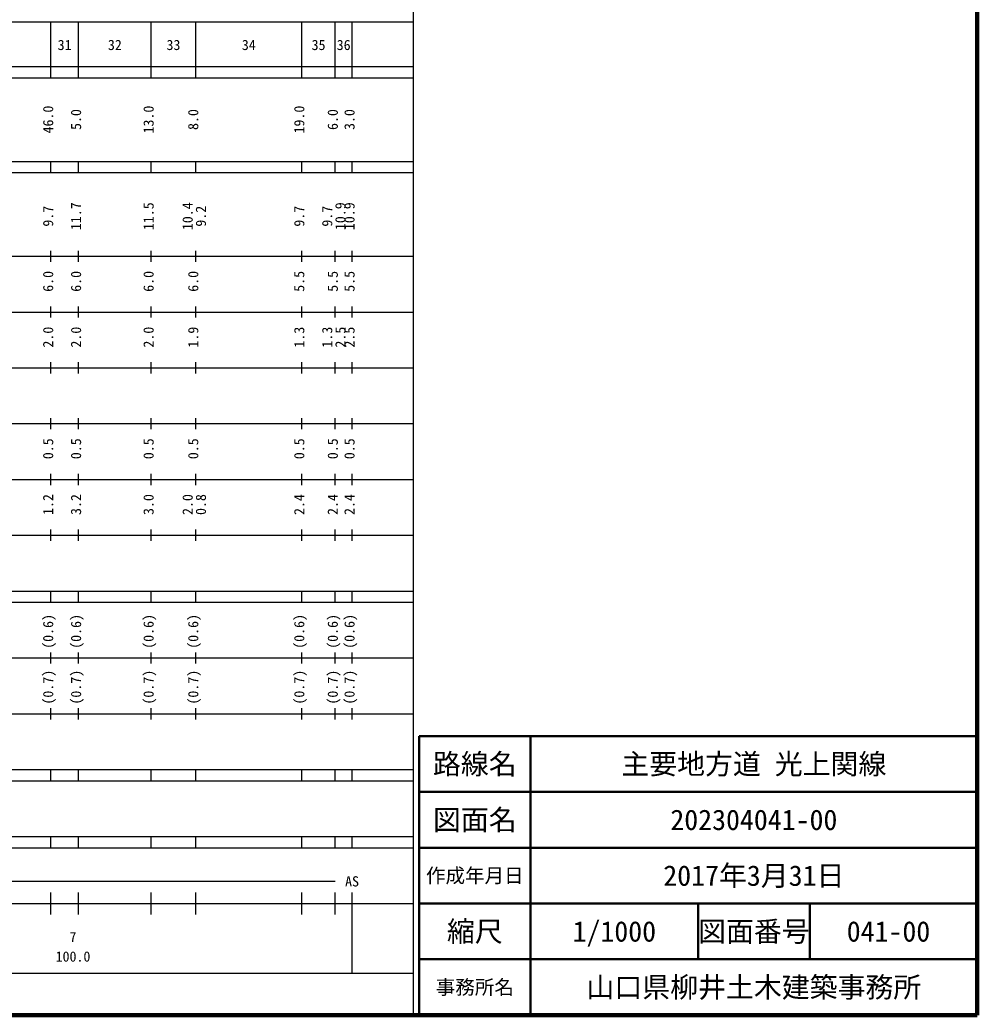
# Model space of a CAD drawing. Units: millimetres on the paper, enlarged 1000 times. Extents: x 40000 to 680000, y 20000 to 380000.
# Drawn here: x 508485 to 680000, y 20000 to 198357 of the extents above; entities that cross this region are included whole.
import ezdxf
from ezdxf.enums import TextEntityAlignment as Align

# ---------------------------------------------------------------- set-up
doc = ezdxf.new("R2010")
doc.units = ezdxf.units.MM
doc.header["$LTSCALE"] = 1000
for name, color, linetype, lineweight in [('M-TTL', 2, 'Continuous', 140), ('M-TTL-BAND', 7, 'Continuous', 25), ('M-TTL-FRAM', 2, 'Continuous', 50), ('M-TTL-LINE', 7, 'Continuous', 50)]:
    doc.layers.add(name, color=color, linetype=linetype, lineweight=lineweight)
doc.layers.add('M-TTL-TXT', color=7, linetype='Continuous')
doc.styles.add('ＭＳ ゴシック', font='')
doc.styles.get('ＭＳ ゴシック').set_extended_font_data('MS Gothic')

msp = doc.modelspace()

# ---------------------------------------------------------------- linework, layer by layer
at = {"layer": 'M-TTL'}
for p, q in [((680000, 20000), (680000, 380000)), ((40000, 20000), (680000, 20000))]:
    msp.add_line(p, q, dxfattribs=at)
at = {"layer": 'M-TTL-BAND'}
for p, q in [((579000, 20000), (579000, 370000)), ((68000, 198000), (579000, 198000)), ((514000, 188000), (514000, 198000)), ((519000, 188000), (519000, 198000)), ((532000, 188000), (532000, 198000)), ((540000, 188000), (540000, 198000)), ((559000, 188000), (559000, 198000)), ((565000, 188000), (565000, 198000)), ((568000, 188000), (568000, 198000)), ((40000, 190000), (579000, 190000)), ((40000, 188000), (579000, 188000)), ((40000, 173000), (579000, 173000)), ((514000, 171000), (514000, 173000)), ((519000, 171000), (519000, 173000)), ((532000, 171000), (532000, 173000)), ((540000, 171000), (540000, 173000)), ((559000, 171000), (559000, 173000)), ((565000, 171000), (565000, 173000)), ((568000, 171000), (568000, 173000)), ((40000, 171000), (579000, 171000)), ((514000, 155000), (514000, 157000)), ((519000, 155000), (519000, 157000)), ((532000, 155000), (532000, 157000)), ((540000, 155000), (540000, 157000)), ((559000, 155000), (559000, 157000)), ((565000, 155000), (565000, 157000)), ((568000, 155000), (568000, 157000)), ((40000, 156000), (579000, 156000)), ((514000, 145000), (514000, 147000)), ((519000, 145000), (519000, 147000)), ((532000, 145000), (532000, 147000)), ((540000, 145000), (540000, 147000)), ((559000, 145000), (559000, 147000)), ((565000, 145000), (565000, 147000)), ((568000, 145000), (568000, 147000)), ((46000, 146000), (579000, 146000)), ((52000, 136000), (579000, 136000)), ((514000, 135000), (514000, 137000)), ((519000, 135000), (519000, 137000)), ((532000, 135000), (532000, 137000)), ((540000, 135000), (540000, 137000)), ((559000, 135000), (559000, 137000)), ((565000, 135000), (565000, 137000)), ((568000, 135000), (568000, 137000)), ((514000, 125000), (514000, 127000)), ((519000, 125000), (519000, 127000)), ((532000, 125000), (532000, 127000)), ((540000, 125000), (540000, 127000)), ((559000, 125000), (559000, 127000)), ((565000, 125000), (565000, 127000)), ((568000, 125000), (568000, 127000)), ((46000, 126000), (579000, 126000)), ((52000, 116000), (579000, 116000)), ((514000, 115000), (514000, 117000)), ((519000, 115000), (519000, 117000)), ((532000, 115000), (532000, 117000)), ((540000, 115000), (540000, 117000)), ((559000, 115000), (559000, 117000)), ((565000, 115000), (565000, 117000)), ((568000, 115000), (568000, 117000)), ((46000, 106000), (579000, 106000)), ((514000, 105000), (514000, 107000)), ((519000, 105000), (519000, 107000)), ((532000, 105000), (532000, 107000)), ((540000, 105000), (540000, 107000)), ((559000, 105000), (559000, 107000)), ((565000, 105000), (565000, 107000)), ((568000, 105000), (568000, 107000)), ((40000, 96000), (579000, 96000)), ((514000, 94000), (514000, 96000)), ((519000, 94000), (519000, 96000)), ((532000, 94000), (532000, 96000)), ((540000, 94000), (540000, 96000)), ((559000, 94000), (559000, 96000)), ((565000, 94000), (565000, 96000)), ((568000, 94000), (568000, 96000)), ((40000, 94000), (579000, 94000)), ((49000, 84000), (579000, 84000)), ((514000, 83000), (514000, 85000)), ((519000, 83000), (519000, 85000)), ((532000, 83000), (532000, 85000)), ((540000, 83000), (540000, 85000)), ((559000, 83000), (559000, 85000)), ((565000, 83000), (565000, 85000)), ((568000, 83000), (568000, 85000)), ((514000, 73000), (514000, 75000)), ((519000, 73000), (519000, 75000)), ((532000, 73000), (532000, 75000)), ((540000, 73000), (540000, 75000)), ((559000, 73000), (559000, 75000)), ((565000, 73000), (565000, 75000)), ((568000, 73000), (568000, 75000)), ((40000, 74000), (579000, 74000)), ((40000, 64000), (579000, 64000)), ((514000, 62000), (514000, 64000)), ((519000, 62000), (519000, 64000)), ((532000, 62000), (532000, 64000)), ((540000, 62000), (540000, 64000)), ((559000, 62000), (559000, 64000)), ((565000, 62000), (565000, 64000)), ((568000, 62000), (568000, 64000)), ((40000, 62000), (579000, 62000)), ((40000, 52000), (579000, 52000)), ((514000, 50000), (514000, 52000)), ((519000, 50000), (519000, 52000)), ((532000, 50000), (532000, 52000)), ((540000, 50000), (540000, 52000)), ((559000, 50000), (559000, 52000)), ((565000, 50000), (565000, 52000)), ((568000, 50000), (568000, 52000)), ((40000, 50000), (579000, 50000)), ((71000, 44000), (565000, 44000)), ((514000, 38000), (514000, 42000)), ((519000, 38000), (519000, 42000)), ((532000, 38000), (532000, 42000)), ((540000, 38000), (540000, 42000)), ((559000, 38000), (559000, 42000)), ((565000, 38000), (565000, 42000)), ((568000, 27500), (568000, 42000)), ((40000, 40000), (579000, 40000)), ((68000, 27500), (579000, 27500))]:
    msp.add_line(p, q, dxfattribs=at)
at = {"layer": 'M-TTL-FRAM'}
for p, q in [((680000, 70000), (580000, 70000)), ((580000, 70000), (580000, 20000))]:
    msp.add_line(p, q, dxfattribs=at)
at = {"layer": 'M-TTL-LINE'}
for p, q in [((600000, 70000), (600000, 20000)), ((680000, 60000), (580000, 60000)), ((680000, 50000), (580000, 50000)), ((680000, 40000), (580000, 40000)), ((630000, 40000), (630000, 30000)), ((650000, 40000), (650000, 30000)), ((680000, 30000), (580000, 30000))]:
    msp.add_line(p, q, dxfattribs=at)

# ---------------------------------------------------------------- texts
at = {"layer": 'M-TTL-BAND', "style": 'ＭＳ ゴシック'}
for s, p in [('31', (516500, 192405)), ('32', (525500, 192405)), ('33', (536000, 192405)), ('34', (549500, 192405)), ('35', (562000, 192405)), ('36', (566500, 192405)), ('AS', (568000, 42500)), ('7', (518000, 32523)), ('100.0', (518000, 29033))]:
    msp.add_text(s, height=1833, dxfattribs=at).set_placement(p, align=Align.BOTTOM_CENTER)
for s, p in [('46.0', (515000, 180500)), ('5.0', (520000, 180500)), ('13.0', (533000, 180500)), ('8.0', (541000, 180500)), ('19.0', (560000, 180500)), ('6.0', (566000, 180500)), ('3.0', (569000, 180500)), ('9.7', (515000, 163174)), ('11.7', (520000, 163174)), ('11.5', (533000, 163174)), ('10.4', (540000, 163174)), ('9.2', (542370, 163174)), ('9.7', (560000, 163174)), ('9.7', (565000, 163174)), ('10.9', (567370, 163174)), ('10.9', (569000, 163174)), ('6.0', (515000, 151500)), ('6.0', (520000, 151500)), ('6.0', (533000, 151500)), ('6.0', (541000, 151500)), ('5.5', (560000, 151500)), ('5.5', (566000, 151500)), ('5.5', (569000, 151500)), ('2.0', (515000, 141500)), ('2.0', (520000, 141500)), ('2.0', (533000, 141500)), ('1.9', (541000, 141500)), ('1.3', (560000, 141500)), ('1.3', (565000, 141500)), ('2.5', (567370, 141500)), ('2.5', (569000, 141500)), ('0.5', (515000, 121500)), ('0.5', (520000, 121500)), ('0.5', (533000, 121500)), ('0.5', (541000, 121500)), ('0.5', (560000, 121500)), ('0.5', (566000, 121500)), ('0.5', (569000, 121500)), ('1.2', (515000, 111500)), ('3.2', (520000, 111500)), ('3.0', (533000, 111500)), ('2.0', (540000, 111500)), ('0.8', (542370, 111500)), ('2.4', (560000, 111500)), ('2.4', (566000, 111500)), ('2.4', (569000, 111500)), ('(0.6)', (515000, 88764)), ('(0.6)', (520000, 88764)), ('(0.6)', (533000, 88764)), ('(0.6)', (541000, 88764)), ('(0.6)', (560000, 88764)), ('(0.6)', (566000, 88764)), ('(0.6)', (569000, 88764)), ('(0.7)', (515000, 78764)), ('(0.7)', (520000, 78764)), ('(0.7)', (533000, 78764)), ('(0.7)', (541000, 78764)), ('(0.7)', (560000, 78764)), ('(0.7)', (566000, 78764)), ('(0.7)', (569000, 78764))]:
    msp.add_text(s, height=1833, rotation=90, dxfattribs=at).set_placement(p, align=Align.BOTTOM_CENTER)
at = {"layer": 'M-TTL-TXT', "style": 'ＭＳ ゴシック'}
for s, height, p in [('路線名', 3666, (590000, 65000)), ('路線名', 3666, (590000, 65000)), ('主要地方道 光上関線', 3666, (640000, 65000)), ('図面名', 3666, (590000, 55000)), ('図面名', 3666, (590000, 55000)), ('202304041-00', 3666, (640000, 55000)), ('作成年月日', 2566, (590000, 45000)), ('作成年月日', 2566, (590000, 45000)), ('2017年3月31日', 3666, (640000, 45000)), ('縮尺', 3666, (590000, 35000)), ('縮尺', 3666, (590000, 35000)), ('1/1000', 3666, (615000, 35000)), ('図面番号', 3666, (640000, 35000)), ('図面番号', 3666, (640000, 35000)), ('041-00', 3666, (664125, 35000)), ('山口県柳井土木建築事務所', 3666, (640000, 25000)), ('事務所名', 2566, (590000, 25000)), ('事務所名', 2566, (590000, 25000))]:
    msp.add_text(s, height=height, dxfattribs=at).set_placement(p, align=Align.MIDDLE_CENTER)

doc.saveas('drawing.dxf')
